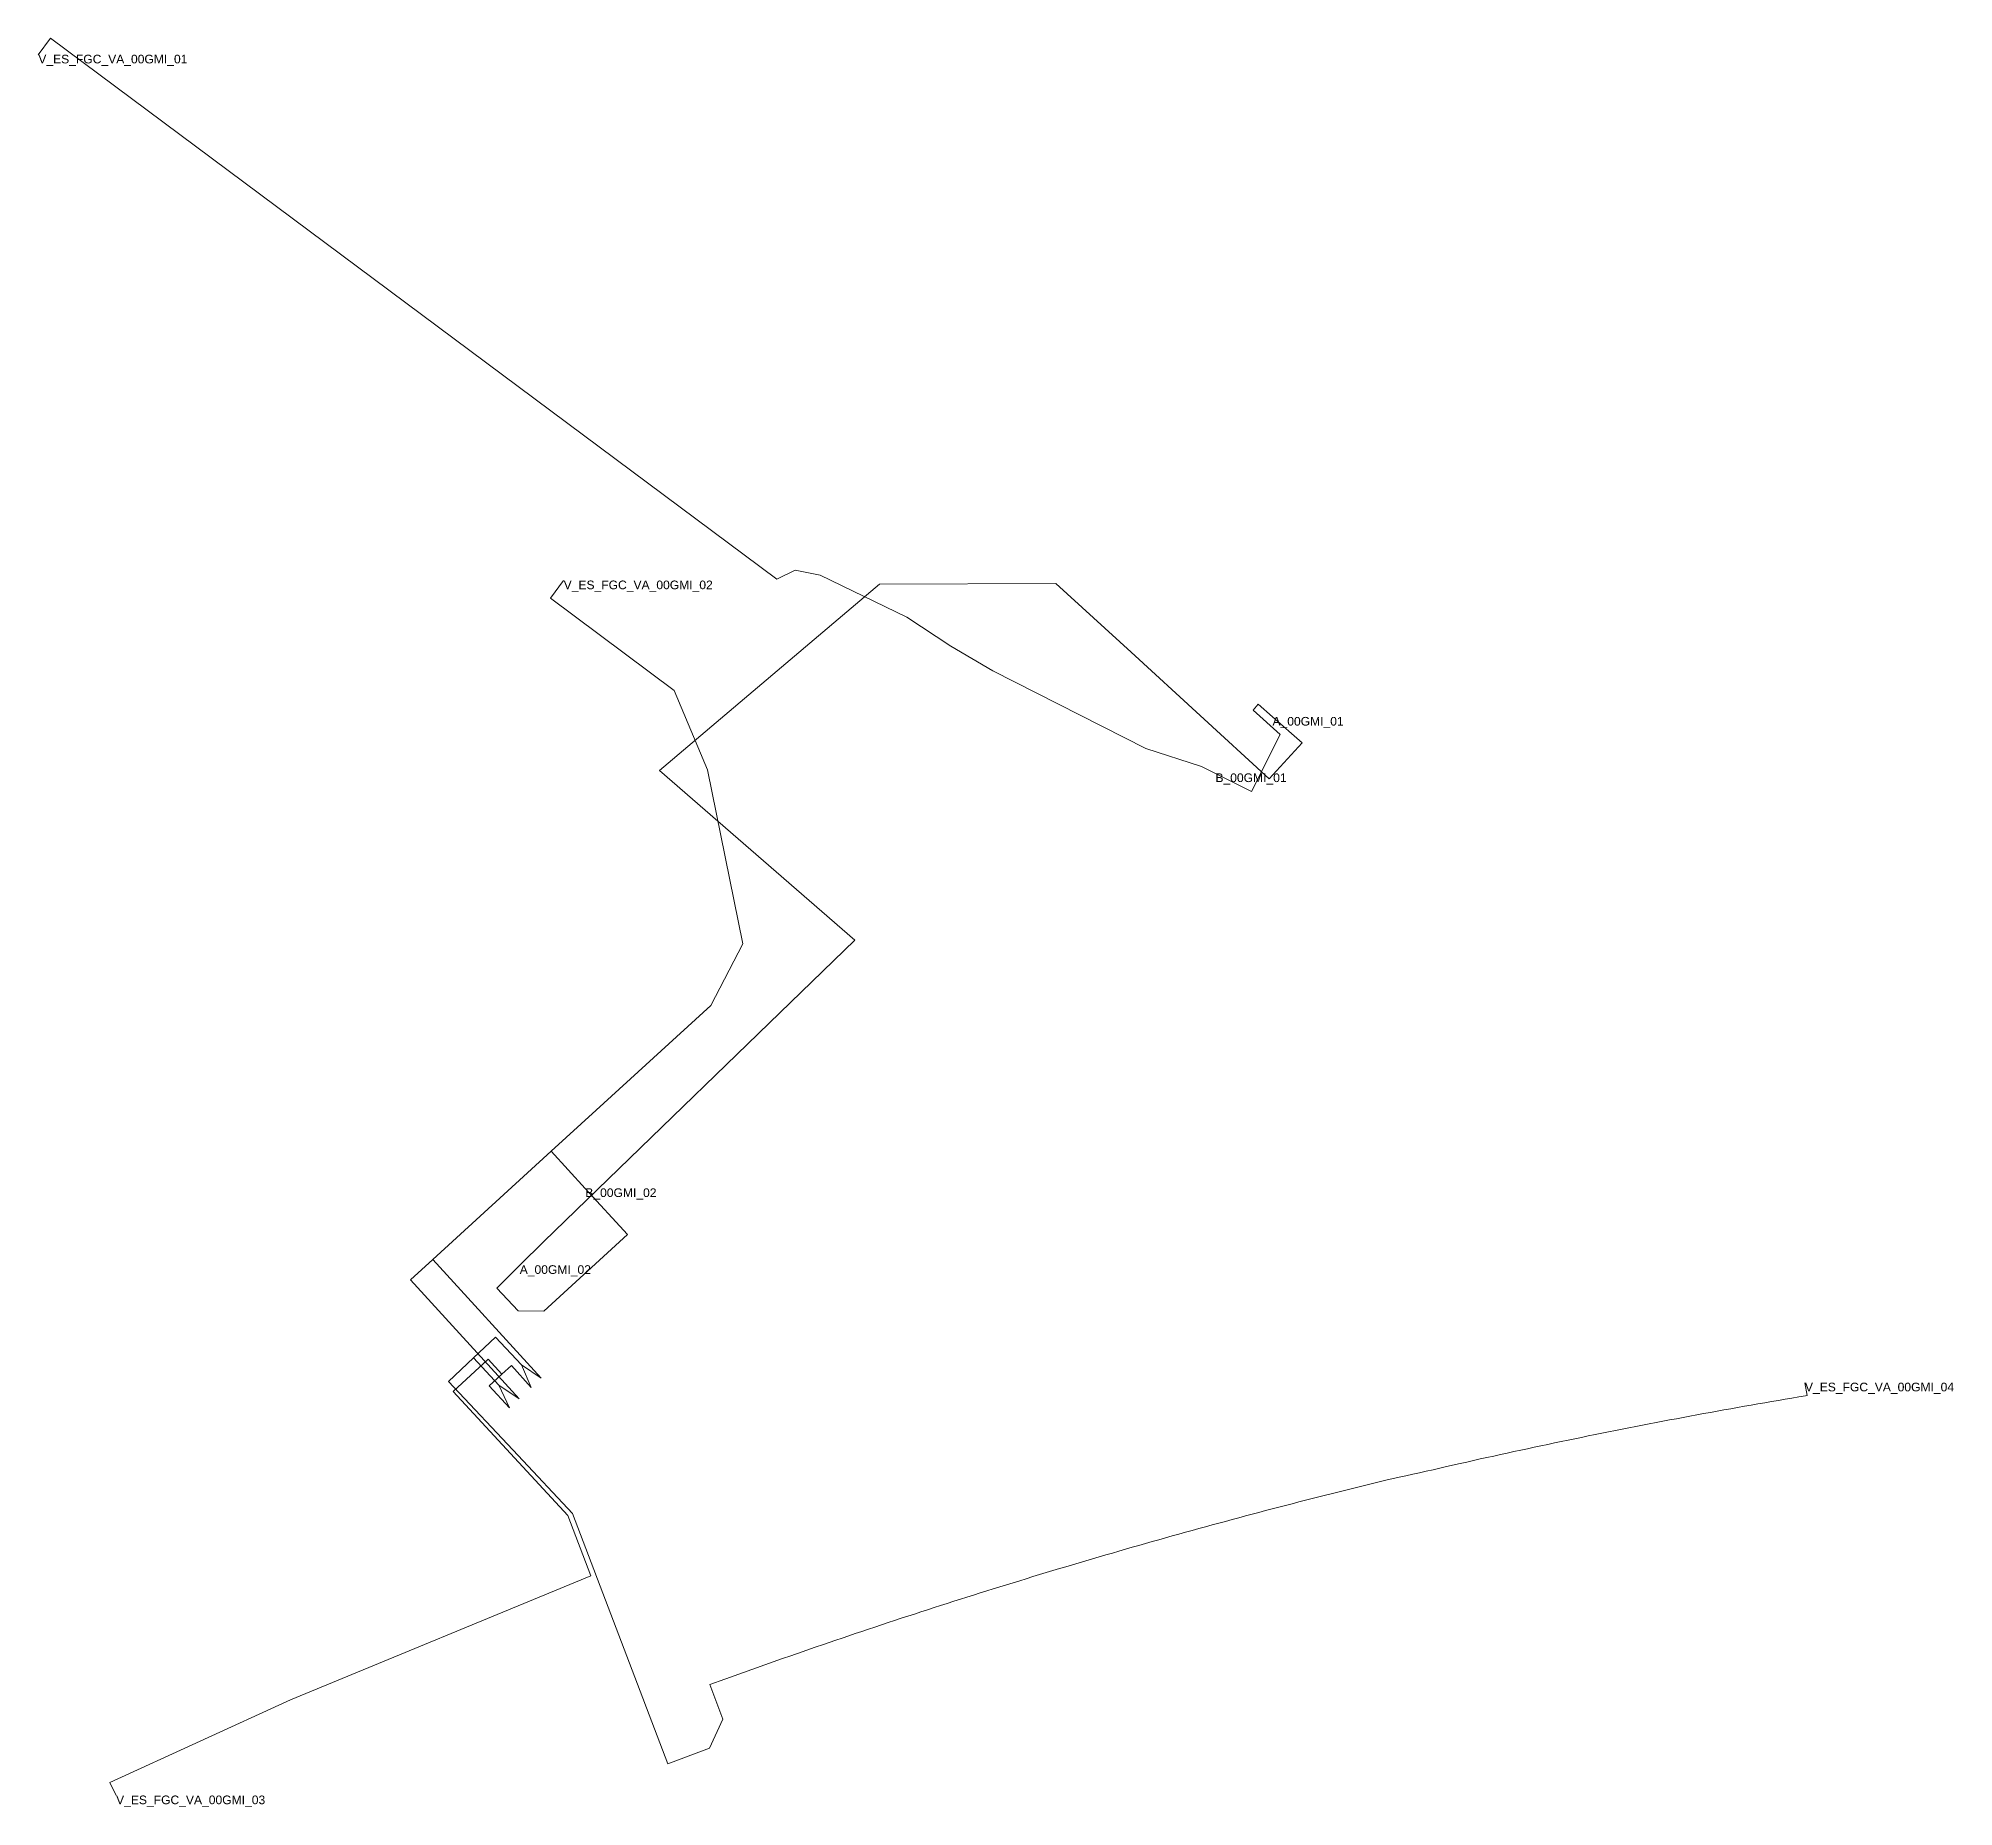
# Model space of a CAD drawing. Header units: metres. Extents: x 428659 to 428769, y 4583615 to 4583718.
import ezdxf
from ezdxf.enums import TextEntityAlignment as Align

# ---------------------------------------------------------------- set-up
doc = ezdxf.new("R2010")
doc.units = ezdxf.units.M
doc.header["$MEASUREMENT"] = 0
for name, color, linetype, lineweight, true_color in [('01_A_AccesTren_t', 40, 'Continuous', 0, 0xffd600), ('01_C_AccesExt_t', 251, 'Continuous', 0, 0x646464), ('01_C_CarrerHoritzontal_l', 251, 'Continuous', 0, 0x646464), ('01_I_Ascensor_l', 251, 'Continuous', 0, 0x646464), ('01_I_BarreraTarifaria_t', 251, 'Continuous', 0, 0x646464), ('01_I_Horitzontal_l', 251, 'Continuous', 0, 0x646464), ('01_I_Rampa_l', 251, 'Continuous', 0, 0x646464)]:
    doc.layers.add(name, color=color, linetype=linetype, lineweight=lineweight, true_color=true_color)
doc.styles.add('Style-Arial', font='arial.ttf')

msp = doc.modelspace()

# ---------------------------------------------------------------- linework, layer by layer
at = {"layer": '01_C_CarrerHoritzontal_l', "flags": 128}
msp.add_lwpolyline([(428686.616561, 4583646.594379), (428688.005341, 4583647.969772), (428705.982296, 4583665.382989), (428694.702264, 4583675.192239), (428707.406909, 4583685.968345), (428717.60273, 4583686.013354), (428721.953, 4583682.026), (428729.939703, 4583674.706076), (428731.841031, 4583676.786982), (428730.125243, 4583678.28985)], dxfattribs=at)
at = {"layer": '01_I_Ascensor_l'}
for p, q in [((428729.302857, 4583679.025249), (428729.002944, 4583678.68986, -10)), ((428686.521453, 4583643.951423), (428688.004203, 4583643.938122, -10)), ((428686.712746, 4583640.847006, -20), (428687.864998, 4583640.060398, -10)), ((428686.712746, 4583640.847006, -20), (428687.286261, 4583639.531934, -30)), ((428685.405346, 4583639.653076, -20), (428686.584673, 4583638.868719, -10)), ((428685.405346, 4583639.653076, -20), (428686.019061, 4583638.352196, -30)), ((428697.579128, 4583618.6802, -20), (428698.358208, 4583620.349084, -30))]:
    msp.add_line(p, q, dxfattribs=at)
at = {"layer": '01_I_Horitzontal_l'}
for p, q in [((428729.302857, 4583679.025249), (428730.125243, 4583678.28985)), ((428688.439922, 4583653.193439, -10), (428691.027672, 4583655.55659, -10)), ((428681.586884, 4583646.935198, -10), (428688.439922, 4583653.193439, -10)), ((428688.439922, 4583653.193439, -10), (428690.407238, 4583651.039145, -10)), ((428687.864998, 4583640.060398, -10), (428681.586884, 4583646.935198, -10)), ((428685.405346, 4583639.653076, -20), (428683.95102, 4583641.24562, -20))]:
    msp.add_line(p, q, dxfattribs=at)
at = {"layer": '01_I_Horitzontal_l', "flags": 128}
for points, elevation in [([(428726.828362, 4583675.025931), (428726.021203, 4583675.43297), (428722.806105, 4583676.474746), (428713.957739, 4583680.9635), (428711.53108, 4583682.380782), (428708.993738, 4583684.063585), (428703.979109, 4583686.484191), (428702.541682, 4583686.768112), (428701.482315, 4583686.246516), (428659.498711, 4583717.520617), (428658.79056, 4583716.570169)], -10), ([(428697.65782, 4583661.611286), (428699.506166, 4583665.178162), (428697.476913, 4583675.232924), (428695.549716, 4583679.817575), (428688.392687, 4583685.149667), (428689.155479, 4583686.173529)], -10), ([(428729.002944, 4583678.68986), (428730.574589, 4583677.284454), (428728.906309, 4583673.977618), (428726.828362, 4583675.025931)], -10), ([(428690.407238, 4583651.039145), (428692.850439, 4583648.363737), (428688.004203, 4583643.938122)], -10), ([(428681.586884, 4583646.935198), (428680.295366, 4583645.755776), (428686.584673, 4583638.868719)], -10), ([(428683.95102, 4583641.24562), (428685.219821, 4583642.436978), (428686.712746, 4583640.847006)], -20), ([(428685.582036, 4583640.294011), (428684.793805, 4583641.157367), (428682.761417, 4583639.301826), (428689.400817, 4583632.132683), (428690.729326, 4583628.647614), (428673.365553, 4583621.466518), (428662.93361, 4583616.684529), (428663.286481, 4583615.939404)], -30), ([(428686.524461, 4583635.59749), (428682.500196, 4583639.883349), (428683.95102, 4583641.24562)], -20), ([(428685.582036, 4583640.294011), (428684.853413, 4583639.628626), (428686.019061, 4583638.352196)], -30), ([(428685.582036, 4583640.294011), (428686.132066, 4583640.796167), (428687.286261, 4583639.531934)], -30), ([(428760.901776, 4583639.804656), (428761.02513, 4583639.06487), (428760.940632, 4583639.05078), (428760.546502, 4583638.984962), (428760.152943, 4583638.918823), (428759.759377, 4583638.852068), (428759.365736, 4583638.785), (428758.972204, 4583638.717418), (428758.57902, 4583638.649696), (428758.18586, 4583638.581063), (428757.792602, 4583638.512296), (428757.399634, 4583638.442881), (428757.006319, 4583638.37297), (428756.613517, 4583638.303051), (428756.220566, 4583638.232108), (428755.82774, 4583638.16125), (428755.435344, 4583638.089555), (428755.042404, 4583638.017461), (428754.649852, 4583637.94512), (428754.257491, 4583637.872198), (428753.865031, 4583637.798839), (428753.47239, 4583637.725048), (428753.080336, 4583637.651148), (428752.688374, 4583637.57633), (428752.296304, 4583637.501392), (428751.904441, 4583637.425676), (428751.51239, 4583637.349705), (428751.120537, 4583637.273273), (428750.728613, 4583637.196389), (428750.33714, 4583637.119394), (428749.945957, 4583637.04152), (428749.554214, 4583636.963234), (428749.16268, 4583636.884671), (428748.771696, 4583636.805799), (428748.380343, 4583636.726034), (428747.988919, 4583636.646354), (428747.598522, 4583636.566146), (428747.207649, 4583636.48502), (428746.816326, 4583636.403702), (428746.425769, 4583636.322223), (428746.035393, 4583636.239942), (428745.644459, 4583636.157243), (428745.253824, 4583636.074387), (428744.863916, 4583635.991166), (428744.473749, 4583635.906971), (428744.083234, 4583635.822579), (428743.693178, 4583635.737865), (428743.30331, 4583635.652672), (428742.913344, 4583635.566936), (428742.523219, 4583635.480866), (428742.133869, 4583635.394624), (428741.744391, 4583635.307411), (428741.354724, 4583635.220179), (428740.965653, 4583635.132237), (428740.186581, 4583634.955299), (428739.79781, 4583634.866161), (428739.404818, 4583634.775629), (428739.01083, 4583634.688909), (428738.620715, 4583634.602719), (428738.231216, 4583634.516444), (428737.841558, 4583634.429235), (428737.452031, 4583634.342012), (428736.678509, 4583634.167172), (428736.299316, 4583634.07474), (428735.911242, 4583633.980271), (428735.523735, 4583633.885218), (428735.136073, 4583633.789727), (428734.748543, 4583633.693721), (428734.361269, 4583633.597454), (428733.974094, 4583633.500489), (428733.586666, 4583633.403136), (428733.199491, 4583633.305522), (428732.812339, 4583633.207415), (428732.425233, 4583633.108969), (428732.038469, 4583633.010285), (428731.651915, 4583632.911031), (428731.265648, 4583632.811401), (428730.492544, 4583632.610544), (428730.106641, 4583632.509534), (428729.720124, 4583632.407864), (428729.334093, 4583632.30627), (428728.948402, 4583632.203941), (428728.562395, 4583632.101202), (428728.176828, 4583631.998228), (428727.791499, 4583631.894718), (428727.405968, 4583631.790529), (428727.020461, 4583631.686093), (428726.635293, 4583631.581323), (428726.250137, 4583631.476029), (428725.865144, 4583631.370454), (428725.480111, 4583631.264268), (428725.095403, 4583631.15789), (428724.710659, 4583631.050876), (428724.326251, 4583630.943828), (428723.941694, 4583630.835839), (428723.557212, 4583630.727916), (428723.173488, 4583630.619452), (428722.789392, 4583630.510283), (428722.405184, 4583630.400755), (428722.021462, 4583630.29101), (428721.637716, 4583630.180601), (428721.254119, 4583630.070135), (428720.870757, 4583629.958911), (428720.487138, 4583629.847354), (428720.103976, 4583629.73563), (428719.721114, 4583629.623209), (428719.338053, 4583629.51043), (428718.955218, 4583629.397159), (428718.572457, 4583629.283582), (428718.189795, 4583629.169505), (428717.807062, 4583629.055077), (428717.424909, 4583628.940495), (428716.660499, 4583628.709521), (428716.278865, 4583628.593479), (428715.896842, 4583628.476689), (428715.515045, 4583628.359807), (428715.133481, 4583628.242337), (428714.751661, 4583628.124588), (428714.370665, 4583628.006733), (428713.989684, 4583627.887954), (428713.608389, 4583627.768815), (428713.227227, 4583627.649387), (428712.846459, 4583627.529783), (428712.46599, 4583627.40948), (428712.085239, 4583627.288789), (428711.705055, 4583627.167816), (428711.32463, 4583627.046035), (428710.94432, 4583626.924227), (428710.564678, 4583626.802003), (428710.184652, 4583626.678925), (428709.804742, 4583626.555819), (428709.424989, 4583626.432133), (428709.045421, 4583626.308375), (428708.666149, 4583626.183982), (428708.28702, 4583626.059272), (428707.908204, 4583625.934001), (428707.529162, 4583625.808155), (428707.150251, 4583625.681955), (428706.77148, 4583625.555502), (428706.392769, 4583625.428502), (428706.014355, 4583625.301469), (428705.636716, 4583625.173899), (428705.258432, 4583625.045411), (428704.88022, 4583624.916914), (428704.502489, 4583624.787914), (428704.124815, 4583624.658566), (428703.746975, 4583624.528661), (428703.369559, 4583624.398735), (428702.992732, 4583624.268244), (428702.615391, 4583624.136942), (428702.238178, 4583624.005649), (428701.861779, 4583623.873973), (428701.485049, 4583623.741412), (428701.108277, 4583623.608801), (428700.731648, 4583623.475641), (428700.35568, 4583623.34251), (428699.979616, 4583623.208311), (428699.603585, 4583623.074154), (428699.227904, 4583622.939286), (428698.851924, 4583622.804041), (428698.476375, 4583622.668715), (428697.5965, 4583622.350086), (428698.358208, 4583620.349084)], -30), ([(428697.579128, 4583618.6802), (428695.183243, 4583617.768534), (428689.676409, 4583632.240652)], -20)]:
    msp.add_lwpolyline(points, dxfattribs=dict(at, elevation=elevation))
msp.add_lwpolyline([(428686.521453, 4583643.951423), (428685.285844, 4583645.276488), (428686.616561, 4583646.594379)], dxfattribs=at)
at = {"layer": '01_I_Rampa_l'}
for p, q in [((428691.027672, 4583655.55659, -10), (428697.65782, 4583661.611286, -10)), ((428689.676409, 4583632.240652, -20), (428686.524461, 4583635.59749, -20))]:
    msp.add_line(p, q, dxfattribs=at)

# ---------------------------------------------------------------- texts
at = {"layer": '01_A_AccesTren_t', "style": 'Style-Arial'}
for s, p in [('V_ES_FGC_VA_00GMI_01', (428658.79056, 4583716.570169, -10)), ('V_ES_FGC_VA_00GMI_02', (428689.155479, 4583686.173529, -10)), ('V_ES_FGC_VA_00GMI_04', (428760.901776, 4583639.804656, -30)), ('V_ES_FGC_VA_00GMI_03', (428663.286481, 4583615.939404, -30))]:
    msp.add_text(s, height=0.5, dxfattribs=at).set_placement(p, align=Align.TOP_LEFT)
at = {"layer": '01_C_AccesExt_t', "style": 'Style-Arial'}
for s, p in [('A_00GMI_01', (428730.125243, 4583678.28985)), ('A_00GMI_02', (428686.616561, 4583646.594379))]:
    msp.add_text(s, height=0.5, dxfattribs=at).set_placement(p, align=Align.TOP_LEFT)
at = {"layer": '01_I_BarreraTarifaria_t', "style": 'Style-Arial'}
for s, p in [('B_00GMI_01', (428726.828362, 4583675.025931, -10)), ('B_00GMI_02', (428690.407238, 4583651.039145, -10))]:
    msp.add_text(s, height=0.5, dxfattribs=at).set_placement(p, align=Align.TOP_LEFT)

doc.saveas('drawing.dxf')
